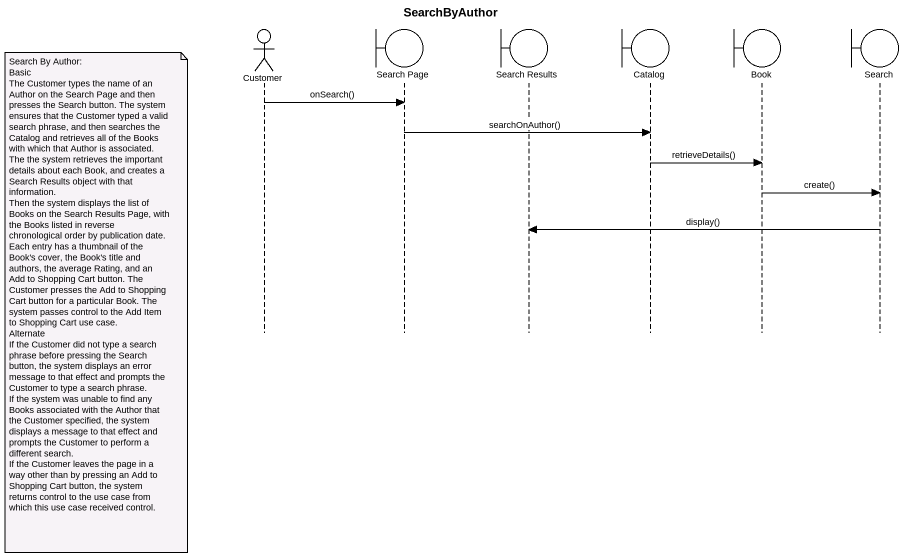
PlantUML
@startuml
title SearchByAuthor
hide footbox
actor Customer
boundary "Search Page" as Search_Page
boundary "Search Results" as Search_Results
boundary Catalog
boundary Book
boundary Search

Customer -> Search_Page : onSearch()
Search_Page -> Catalog : searchOnAuthor()
Catalog -> Book : retrieveDetails()
Book -> Search : create()
Search -> Search_Results : display()
note left of Customer
  Search By Author:
  Basic
  The Customer types the name of an Author on the Search Page and then presses the Search button. The system ensures that the Customer typed a valid search phrase, and then searches the Catalog and retrieves all of the Books with which that Author is associated. The the system retrieves the important details about each Book, and creates a Search Results object with that information.
  Then the system displays the list of Books on the Search Results Page, with the Books listed in reverse chronological order by publication date. Each entry has a thumbnail of the Book's cover, the Book's title and authors, the average Rating, and an Add to Shopping Cart button. The Customer presses the Add to Shopping Cart button for a particular Book. The system passes control to the Add Item to Shopping Cart use case.
  Alternate
  If the Customer did not type a search phrase before pressing the Search button, the system displays an error message to that effect and prompts the Customer to type a search phrase.
  If the system was unable to find any Books associated with the Author that the Customer specified, the system displays a message to that effect and prompts the Customer to perform a different search.
  If the Customer leaves the page in a way other than by pressing an Add to Shopping Cart button, the system returns control to the use case from which this use case received control.
end note
@enduml
